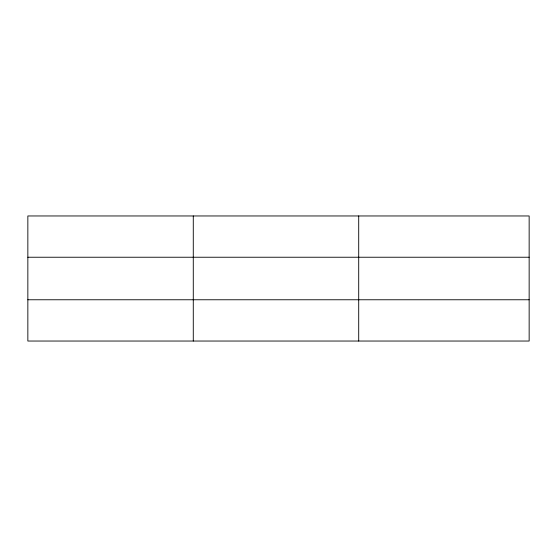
<?xml version="1.0" encoding="UTF-8"?>
<svg xmlns="http://www.w3.org/2000/svg" width="557" height="557" viewBox="0 0 557 557"><rect width="100%" height="100%" fill="white"/><g stroke="black" fill="none" stroke-linecap="round" stroke-linejoin="round"><path stroke-width="0.84" d="M193.279 341.037L193.279 215.963M358.708 341.037L358.708 215.963M529.15 257.237L529.15 215.963L27.85 215.963L27.85 341.037L529.15 341.037L529.15 257.237L27.85 257.237M27.85 299.763L529.15 299.763"/></g></svg>
